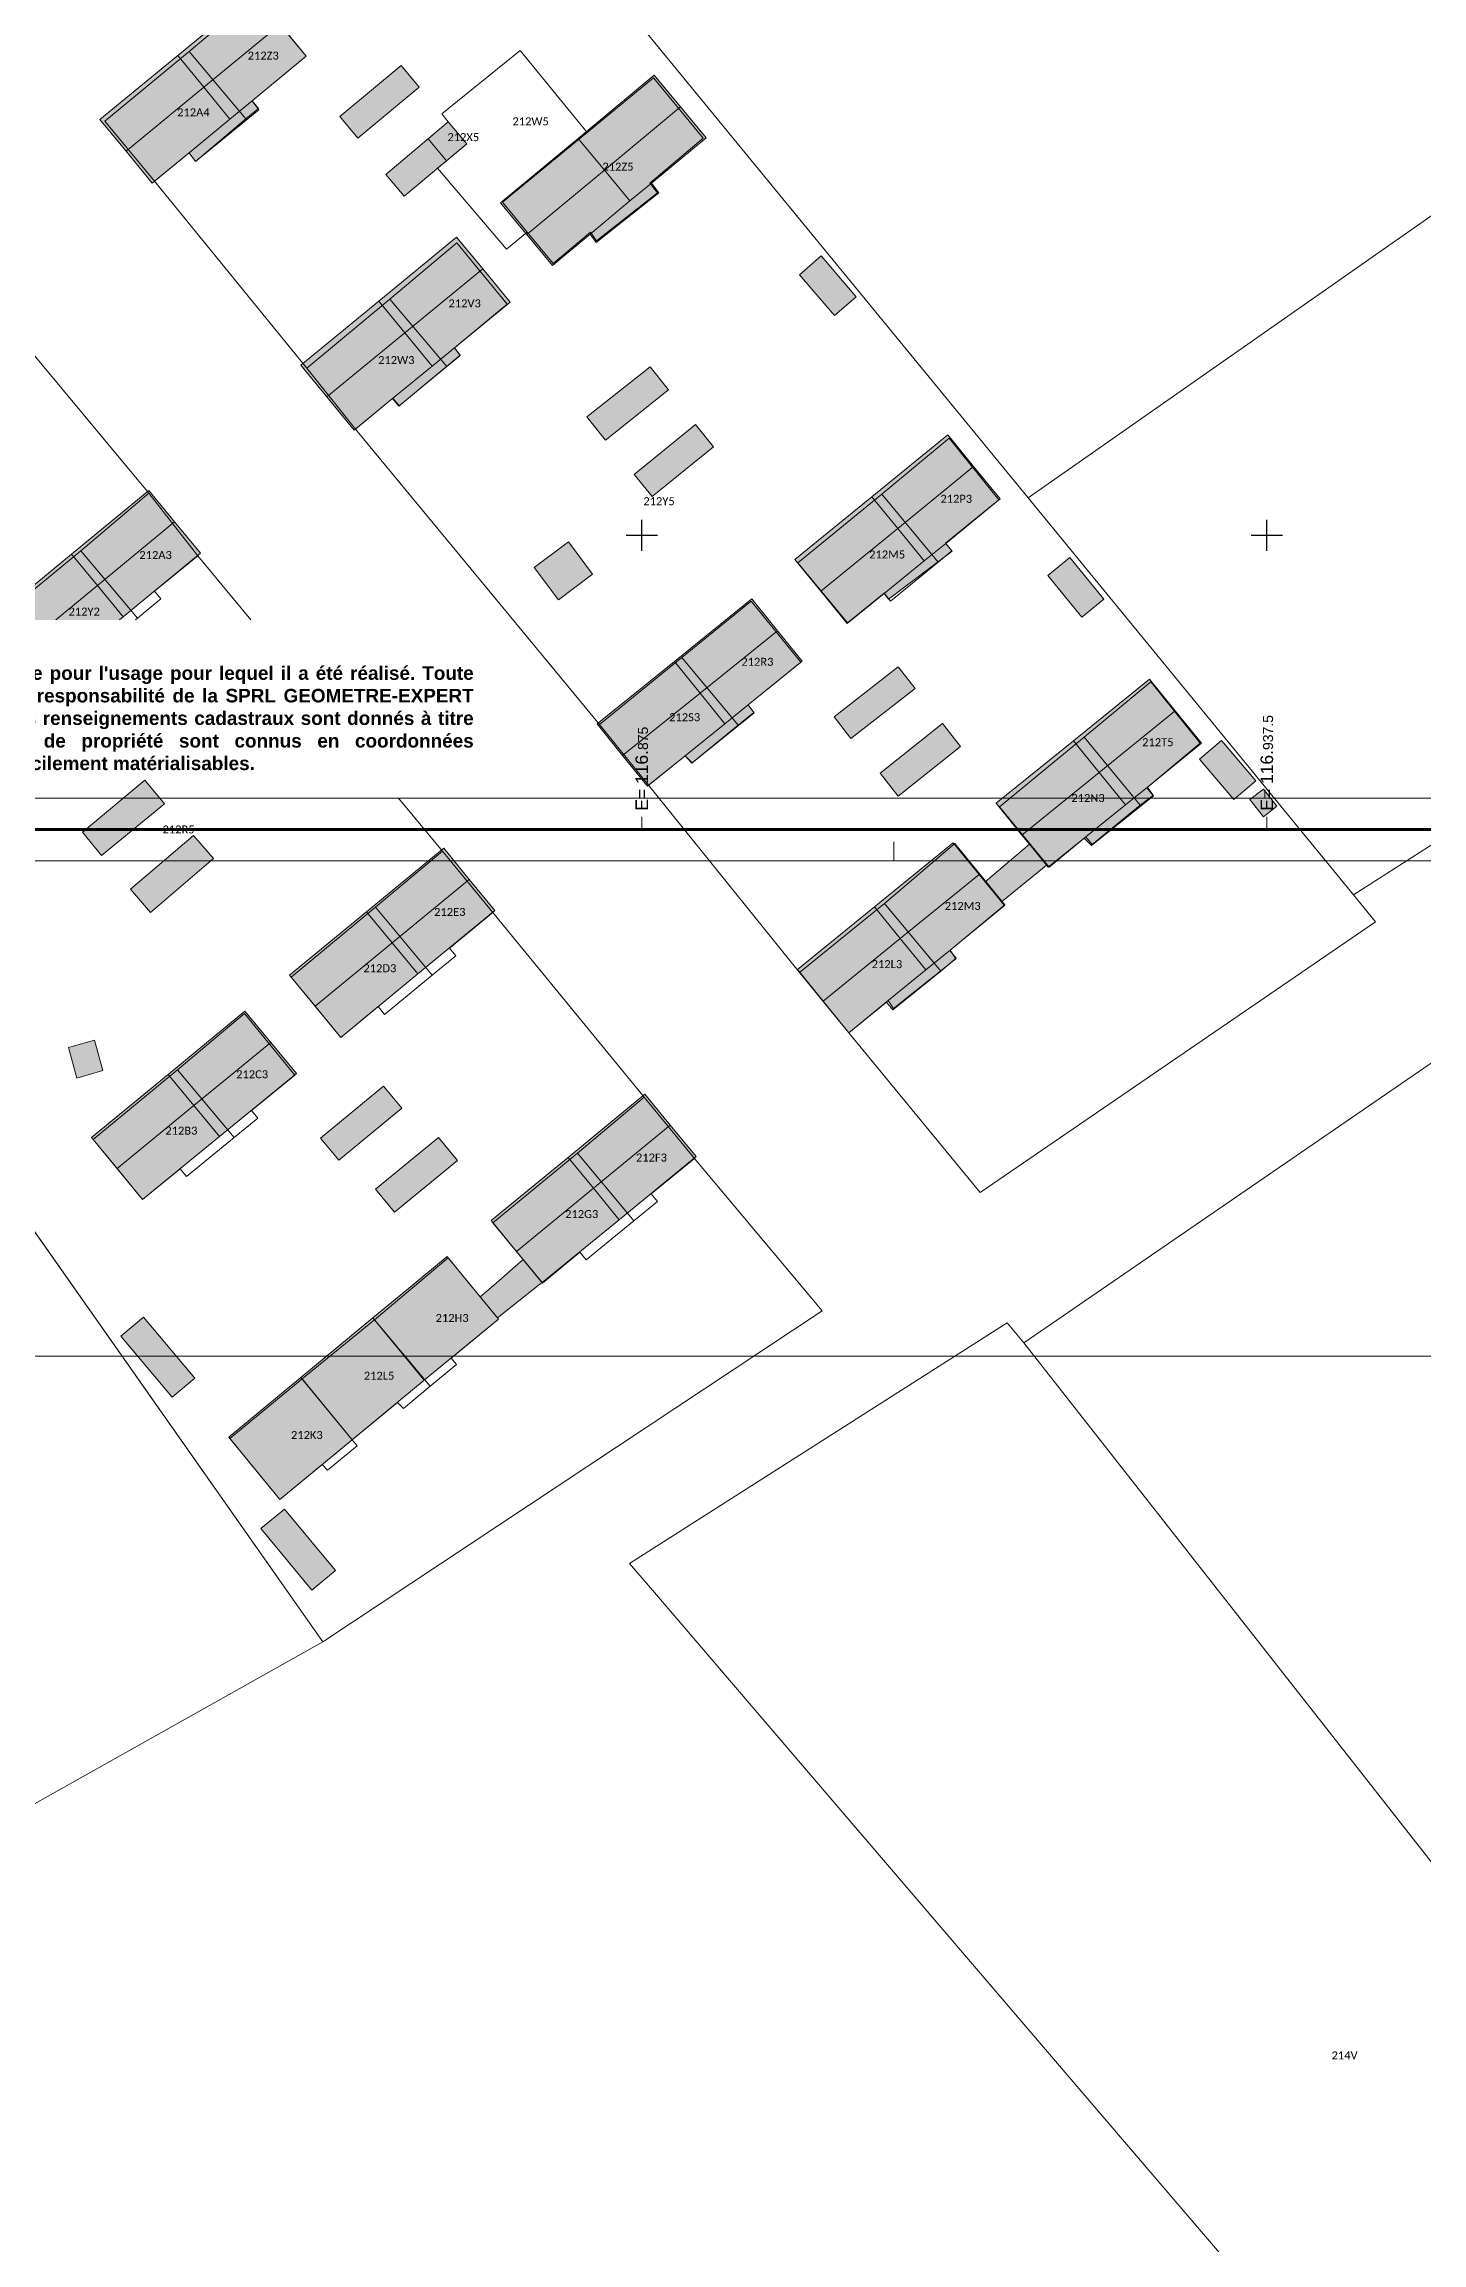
# Model space of a CAD drawing. Header units: metres. Extents: x 113120 to 240396, y 120329 to 242116.
# Drawn here: x 116815.2 to 116953, y 120579.2 to 120799.1 of the extents above; entities that cross this region are included whole.
import ezdxf

# ---------------------------------------------------------------- set-up
doc = ezdxf.new("R2010")
doc.units = ezdxf.units.M
doc.header["$LTSCALE"] = 3
doc.layers.get('0').update_dxf_attribs({"lineweight": 0})
for name, color, linetype, lineweight in [('Bpn_CaPa', 78, 'Continuous', 0), ('Bpn_ReBu', 4, 'Continuous', 0), ('Bpt_CaNu', 7, 'Continuous', 0), ('Carroyage(1)', 7, 'Continuous', 0), ('Hachure bâtiment', 11, 'Continuous', 0), ('Légende', 255, 'Continuous', 0)]:
    doc.layers.add(name, color=color, linetype=linetype, lineweight=lineweight)
doc.layers.add('Carroyage(1)_Croix', color=7, linetype='Continuous')
doc.layers.add('Carroyage(1)_Textes', color=7, linetype='Continuous')
doc.styles.add('Legend', font='')
doc.styles.get("Standard").update_dxf_attribs({"font": 'arial.ttf'})
doc.styles.get('Legend').set_extended_font_data('Calibri')

msp = doc.modelspace()

# ---------------------------------------------------------------- hatches: boundary and pattern name
at = {"layer": 'Hachure bâtiment'}
h = msp.add_hatch(color=256, dxfattribs=at)
h.dxf.hatch_style = 1
h.paths.add_polyline_path([(116838.84, 120801.07), (116831.22, 120794.8), (116828.61, 120797.98), (116836.23, 120804.25)])
h = msp.add_hatch(color=256, dxfattribs=at)
h.dxf.hatch_style = 1
h.paths.add_polyline_path([(116841.45, 120797.9), (116836.05, 120793.45), (116833.83, 120791.61), (116831.22, 120794.8), (116838.84, 120801.07)])
h = msp.add_hatch(color=256, dxfattribs=at)
h.dxf.hatch_style = 1
h.paths.add_polyline_path([(116831.22, 120794.8), (116823.44, 120788.39), (116820.83, 120791.57), (116828.61, 120797.98)])
h = msp.add_hatch(color=256, dxfattribs=at)
h.dxf.hatch_style = 1
h.paths.add_polyline_path([(116852.75, 120794.8), (116846.6, 120789.72), (116844.8, 120791.88), (116850.95, 120796.98)])
h = msp.add_hatch(color=256, dxfattribs=at)
h.dxf.hatch_style = 1
h.paths.add_polyline_path([(116833.83, 120791.61), (116829.74, 120788.24), (116826.05, 120785.2), (116823.44, 120788.39), (116831.22, 120794.8)])
h = msp.add_hatch(color=256, dxfattribs=at)
h.dxf.hatch_style = 1
h.paths.add_polyline_path([(116878.86, 120792.84), (116871.26, 120786.52), (116868.63, 120789.68), (116876.23, 120796)])
h = msp.add_hatch(color=256, dxfattribs=at)
h.dxf.hatch_style = 1
h.paths.add_polyline_path([(116836.72, 120792.55), (116830.4, 120787.37), (116829.74, 120788.24), (116833.83, 120791.61), (116836.05, 120793.45)])
h = msp.add_hatch(color=256, dxfattribs=at)
h.dxf.hatch_style = 1
h.paths.add_polyline_path([(116881.43, 120789.75), (116875.98, 120785.22), (116873.82, 120783.43), (116871.26, 120786.52), (116878.86, 120792.84)])
h = msp.add_hatch(color=256, dxfattribs=at)
h.dxf.hatch_style = 1
h.paths.add_polyline_path([(116857.52, 120789.15), (116851.23, 120783.9), (116849.4, 120786.08), (116855.65, 120791.35)])
h = msp.add_hatch(color=256, dxfattribs=at)
h.dxf.hatch_style = 1
h.paths.add_polyline_path([(116871.26, 120786.52), (116863.51, 120780.07), (116862.75, 120780.99), (116860.88, 120783.23), (116868.63, 120789.68)])
h = msp.add_hatch(color=256, dxfattribs=at)
h.dxf.hatch_style = 1
h.paths.add_polyline_path([(116873.82, 120783.43), (116869.83, 120780.11), (116866.07, 120776.98), (116863.51, 120780.07), (116871.26, 120786.52)])
h = msp.add_hatch(color=256, dxfattribs=at)
h.dxf.hatch_style = 1
h.paths.add_polyline_path([(116876.72, 120784.23), (116870.45, 120779.28), (116869.83, 120780.11), (116873.82, 120783.43), (116875.98, 120785.22)])
h = msp.add_hatch(color=256, dxfattribs=at)
h.dxf.hatch_style = 1
h.paths.add_polyline_path([(116859.1, 120776.63), (116851.31, 120770.23), (116848.7, 120773.4), (116856.48, 120779.8)])
h = msp.add_hatch(color=256, dxfattribs=at)
h.dxf.hatch_style = 1
h.paths.add_polyline_path([(116861.83, 120773.32), (116856.27, 120768.75), (116854.04, 120766.92), (116851.31, 120770.23), (116859.1, 120776.63)])
h = msp.add_hatch(color=256, dxfattribs=at)
h.dxf.hatch_style = 1
h.paths.add_polyline_path([(116896.45, 120773.85), (116894.28, 120771.98), (116890.77, 120776.05), (116892.95, 120777.95)])
h = msp.add_hatch(color=256, dxfattribs=at)
h.dxf.hatch_style = 1
h.paths.add_polyline_path([(116851.31, 120770.23), (116843.53, 120763.83), (116840.92, 120767), (116848.7, 120773.4)])
h = msp.add_hatch(color=256, dxfattribs=at)
h.dxf.hatch_style = 1
h.paths.add_polyline_path([(116854.04, 120766.92), (116850.08, 120763.67), (116846.25, 120760.52), (116843.53, 120763.83), (116851.31, 120770.23)])
h = msp.add_hatch(color=256, dxfattribs=at)
h.dxf.hatch_style = 1
h.paths.add_polyline_path([(116856.83, 120768), (116850.72, 120762.92), (116850.08, 120763.67), (116854.04, 120766.92), (116856.27, 120768.75)])
h = msp.add_hatch(color=256, dxfattribs=at)
h.dxf.hatch_style = 1
h.paths.add_polyline_path([(116877.68, 120764.53), (116871.37, 120759.52), (116869.52, 120761.85), (116875.83, 120766.85)])
h = msp.add_hatch(color=256, dxfattribs=at)
h.dxf.hatch_style = 1
h.paths.add_polyline_path([(116882.17, 120758.85), (116876.03, 120753.87), (116874.23, 120756.08), (116880.37, 120761.08)])
h = msp.add_hatch(color=256, dxfattribs=at)
h.dxf.hatch_style = 1
h.paths.add_polyline_path([(116908.18, 120756.88), (116900.6, 120750.69), (116898.02, 120753.85), (116905.6, 120760.03)])
h = msp.add_hatch(color=256, dxfattribs=at)
h.dxf.hatch_style = 1
h.paths.add_polyline_path([(116910.83, 120753.63), (116905.39, 120749.19), (116903.25, 120747.45), (116900.6, 120750.69), (116908.18, 120756.88)])
h = msp.add_hatch(color=256, dxfattribs=at)
h.dxf.hatch_style = 1
h.paths.add_polyline_path([(116828.3, 120751.34), (116820.57, 120744.97), (116818, 120748.1), (116825.73, 120754.47)])
h = msp.add_hatch(color=256, dxfattribs=at)
h.dxf.hatch_style = 1
h.paths.add_polyline_path([(116900.6, 120750.69), (116892.9, 120744.41), (116890.32, 120747.57), (116898.02, 120753.85)])
h = msp.add_hatch(color=256, dxfattribs=at)
h.dxf.hatch_style = 1
h.paths.add_polyline_path([(116830.88, 120748.2), (116823.15, 120741.84), (116820.57, 120744.97), (116828.3, 120751.34)])
h = msp.add_hatch(color=256, dxfattribs=at)
h.dxf.hatch_style = 1
h.paths.add_polyline_path([(116903.25, 120747.45), (116899.24, 120744.18), (116895.55, 120741.17), (116892.9, 120744.41), (116900.6, 120750.69)])
h = msp.add_hatch(color=256, dxfattribs=at)
h.dxf.hatch_style = 1
h.paths.add_polyline_path([(116810.42, 120741.54), (116816.41, 120741.54), (116820.57, 120744.97), (116818, 120748.1), (116810.27, 120741.73)])
h = msp.add_hatch(color=256, dxfattribs=at)
h.dxf.hatch_style = 1
h.paths.add_polyline_path([(116866.68, 120743.56), (116864.26, 120746.77), (116867.66, 120749.33), (116870.07, 120746.12)])
h = msp.add_hatch(color=256, dxfattribs=at)
h.dxf.hatch_style = 1
h.paths.add_polyline_path([(116906.05, 120748.4), (116899.68, 120743.6), (116899.24, 120744.18), (116903.25, 120747.45), (116905.39, 120749.19)])
h = msp.add_hatch(color=256, dxfattribs=at)
h.dxf.hatch_style = 1
h.paths.add_polyline_path([(116921.2, 120743.6), (116919, 120741.8), (116915.6, 120745.97), (116917.8, 120747.77)])
h = msp.add_hatch(color=256, dxfattribs=at)
h.dxf.hatch_style = 1
h.paths.add_polyline_path([(116816.41, 120741.54), (116822.79, 120741.54), (116823.15, 120741.84), (116820.57, 120744.97)])
h = msp.add_hatch(color=256, dxfattribs=at)
h.dxf.hatch_style = 1
h.paths.add_polyline_path([(116888.56, 120740.46), (116880.83, 120734.22), (116878.27, 120737.39), (116886, 120743.63)])
h = msp.add_hatch(color=256, dxfattribs=at)
h.dxf.hatch_style = 1
h.paths.add_polyline_path([(116891.03, 120737.4), (116885.65, 120733.05), (116883.3, 120731.16), (116880.83, 120734.22), (116888.56, 120740.46)])
h = msp.add_hatch(color=256, dxfattribs=at)
h.dxf.hatch_style = 1
h.paths.add_polyline_path([(116880.83, 120734.22), (116873.09, 120727.98), (116870.53, 120731.15), (116878.27, 120737.39)])
h = msp.add_hatch(color=256, dxfattribs=at)
h.dxf.hatch_style = 1
h.paths.add_polyline_path([(116902.32, 120734.68), (116895.92, 120729.68), (116894.25, 120731.83), (116900.65, 120736.83)])
h = msp.add_hatch(color=256, dxfattribs=at)
h.dxf.hatch_style = 1
h.paths.add_polyline_path([(116928.34, 120732.45), (116920.74, 120726.29), (116918.17, 120729.45), (116925.78, 120735.62)])
h = msp.add_hatch(color=256, dxfattribs=at)
h.dxf.hatch_style = 1
h.paths.add_polyline_path([(116883.3, 120731.16), (116879.34, 120727.96), (116875.57, 120724.92), (116873.09, 120727.98), (116880.83, 120734.22)])
h = msp.add_hatch(color=256, dxfattribs=at)
h.dxf.hatch_style = 1
h.paths.add_polyline_path([(116886.25, 120732.23), (116880, 120727.2), (116879.34, 120727.96), (116883.3, 120731.16), (116885.65, 120733.05)])
h = msp.add_hatch(color=256, dxfattribs=at)
h.dxf.hatch_style = 1
h.paths.add_polyline_path([(116930.97, 120729.2), (116925.55, 120724.82), (116923.36, 120723.05), (116920.74, 120726.29), (116928.34, 120732.45)])
h = msp.add_hatch(color=256, dxfattribs=at)
h.dxf.hatch_style = 1
h.paths.add_polyline_path([(116906.88, 120728.88), (116900.63, 120723.92), (116898.83, 120726.2), (116905.08, 120731.17)])
h = msp.add_hatch(color=256, dxfattribs=at)
h.dxf.hatch_style = 1
h.paths.add_polyline_path([(116920.74, 120726.29), (116913.01, 120720.03), (116910.45, 120723.2), (116918.17, 120729.45)])
h = msp.add_hatch(color=256, dxfattribs=at)
h.dxf.hatch_style = 1
h.paths.add_polyline_path([(116936.4, 120725.45), (116934.2, 120723.57), (116930.75, 120727.6), (116932.95, 120729.48)])
h = msp.add_hatch(color=256, dxfattribs=at)
h.dxf.hatch_style = 1
h.paths.add_polyline_path([(116923.36, 120723.05), (116919.24, 120719.71), (116915.63, 120716.8), (116915.46, 120717.01), (116913.77, 120719.1), (116913.01, 120720.03), (116920.74, 120726.29)])
h = msp.add_hatch(color=256, dxfattribs=at)
h.dxf.hatch_style = 1
h.paths.add_polyline_path([(116827.27, 120723.15), (116821, 120717.98), (116819.07, 120720.33), (116825.33, 120725.5)])
h = msp.add_hatch(color=256, dxfattribs=at)
h.dxf.hatch_style = 1
h.paths.add_polyline_path([(116926.15, 120723.95), (116919.97, 120718.97), (116919.24, 120719.71), (116923.36, 120723.05), (116925.55, 120724.82)])
h = msp.add_hatch(color=256, dxfattribs=at)
h.dxf.hatch_style = 1
h.paths.add_polyline_path([(116938.48, 120722.92), (116937.15, 120721.85), (116935.8, 120723.57), (116937.15, 120724.63)])
h = msp.add_hatch(color=256, dxfattribs=at)
h.dxf.hatch_style = 1
h.paths.add_polyline_path([(116832.17, 120717.67), (116825.88, 120712.28), (116823.88, 120714.6), (116830.17, 120719.98)])
h = msp.add_hatch(color=256, dxfattribs=at)
h.dxf.hatch_style = 1
h.paths.add_polyline_path([(116908.73, 120716.09), (116900.85, 120709.68), (116898.27, 120712.84), (116906.15, 120719.25)])
h = msp.add_hatch(color=256, dxfattribs=at)
h.dxf.hatch_style = 1
h.paths.add_polyline_path([(116857.76, 120715.59), (116850.05, 120709.25), (116847.49, 120712.36), (116855.2, 120718.7)])
h = msp.add_hatch(color=256, dxfattribs=at)
h.dxf.hatch_style = 1
h.paths.add_polyline_path([(116915.46, 120717.01), (116915.06, 120716.69), (116910.98, 120713.34), (116909.33, 120715.35), (116913.77, 120719.1)])
h = msp.add_hatch(color=256, dxfattribs=at)
h.dxf.hatch_style = 1
h.paths.add_polyline_path([(116860.32, 120712.48), (116852.61, 120706.14), (116850.05, 120709.25), (116857.76, 120715.59)])
h = msp.add_hatch(color=256, dxfattribs=at)
h.dxf.hatch_style = 1
h.paths.add_polyline_path([(116909.33, 120715.35), (116910.98, 120713.34), (116911.28, 120712.97), (116905.82, 120708.5), (116903.41, 120706.54), (116900.85, 120709.68), (116908.73, 120716.09)])
h = msp.add_hatch(color=256, dxfattribs=at)
h.dxf.hatch_style = 1
h.paths.add_polyline_path([(116900.85, 120709.68), (116893.14, 120703.41), (116890.57, 120706.57), (116898.27, 120712.84)])
h = msp.add_hatch(color=256, dxfattribs=at)
h.dxf.hatch_style = 1
h.paths.add_polyline_path([(116850.05, 120709.25), (116842.34, 120702.91), (116839.78, 120706.02), (116847.49, 120712.36)])
h = msp.add_hatch(color=256, dxfattribs=at)
h.dxf.hatch_style = 1
h.paths.add_polyline_path([(116852.61, 120706.14), (116844.9, 120699.8), (116842.34, 120702.91), (116850.05, 120709.25)])
h = msp.add_hatch(color=256, dxfattribs=at)
h.dxf.hatch_style = 1
h.paths.add_polyline_path([(116903.41, 120706.54), (116899.65, 120703.47), (116895.72, 120700.25), (116893.14, 120703.41), (116900.85, 120709.68)])
h = msp.add_hatch(color=256, dxfattribs=at)
h.dxf.hatch_style = 1
h.paths.add_polyline_path([(116906.4, 120707.65), (116900.17, 120702.68), (116899.65, 120703.47), (116903.41, 120706.54), (116905.82, 120708.5)])
h = msp.add_hatch(color=256, dxfattribs=at)
h.dxf.hatch_style = 1
h.paths.add_polyline_path([(116837.9, 120699.29), (116830.22, 120692.98), (116827.65, 120696.1), (116835.33, 120702.4)])
h = msp.add_hatch(color=256, dxfattribs=at)
h.dxf.hatch_style = 1
h.paths.add_polyline_path([(116821.13, 120696.47), (116818.53, 120695.72), (116817.67, 120698.8), (116820.27, 120699.53)])
h = msp.add_hatch(color=256, dxfattribs=at)
h.dxf.hatch_style = 1
h.paths.add_polyline_path([(116840.47, 120696.17), (116832.78, 120689.87), (116830.22, 120692.98), (116837.9, 120699.29)])
h = msp.add_hatch(color=256, dxfattribs=at)
h.dxf.hatch_style = 1
h.paths.add_polyline_path([(116830.22, 120692.98), (116822.54, 120686.68), (116819.97, 120689.79), (116827.65, 120696.1)])
h = msp.add_hatch(color=256, dxfattribs=at)
h.dxf.hatch_style = 1
h.paths.add_polyline_path([(116832.78, 120689.87), (116825.1, 120683.57), (116822.54, 120686.68), (116830.22, 120692.98)])
h = msp.add_hatch(color=256, dxfattribs=at)
h.dxf.hatch_style = 1
h.paths.add_polyline_path([(116851, 120692.73), (116844.72, 120687.52), (116842.88, 120689.73), (116849.17, 120694.93)])
h = msp.add_hatch(color=256, dxfattribs=at)
h.dxf.hatch_style = 1
h.paths.add_polyline_path([(116877.85, 120691.03), (116870.16, 120684.71), (116867.63, 120687.8), (116875.32, 120694.12)])
h = msp.add_hatch(color=256, dxfattribs=at)
h.dxf.hatch_style = 1
h.paths.add_polyline_path([(116880.43, 120687.88), (116872.75, 120681.56), (116870.16, 120684.71), (116877.85, 120691.03)])
h = msp.add_hatch(color=256, dxfattribs=at)
h.dxf.hatch_style = 1
h.paths.add_polyline_path([(116856.57, 120687.5), (116850.28, 120682.32), (116848.38, 120684.62), (116854.67, 120689.8)])
h = msp.add_hatch(color=256, dxfattribs=at)
h.dxf.hatch_style = 1
h.paths.add_polyline_path([(116870.16, 120684.71), (116862.47, 120678.39), (116859.93, 120681.48), (116867.63, 120687.8)])
h = msp.add_hatch(color=256, dxfattribs=at)
h.dxf.hatch_style = 1
h.paths.add_polyline_path([(116872.75, 120681.56), (116865.04, 120675.27), (116863.15, 120677.57), (116862.47, 120678.39), (116870.16, 120684.71)])
h = msp.add_hatch(color=256, dxfattribs=at)
h.dxf.hatch_style = 1
h.paths.add_polyline_path([(116857.92, 120675), (116858.86, 120673.86), (116860.59, 120671.75), (116860.68, 120671.63), (116853.26, 120665.51), (116848.12, 120671.75), (116852.05, 120675), (116855.53, 120677.88)])
h = msp.add_hatch(color=256, dxfattribs=at)
h.dxf.hatch_style = 1
h.paths.add_polyline_path([(116865.04, 120675.27), (116864.65, 120675), (116860.59, 120671.75), (116858.86, 120673.86), (116860.17, 120675), (116863.15, 120677.57)])
h = msp.add_hatch(color=256, dxfattribs=at)
h.dxf.hatch_style = 1
h.paths.add_polyline_path([(116830.33, 120665.72), (116828.05, 120663.82), (116822.92, 120669.93), (116825.2, 120671.83)])
h = msp.add_hatch(color=256, dxfattribs=at)
h.dxf.hatch_style = 1
h.paths.add_polyline_path([(116853.26, 120665.51), (116846.05, 120659.56), (116840.91, 120665.79), (116848.12, 120671.75)])
h = msp.add_hatch(color=256, dxfattribs=at)
h.dxf.hatch_style = 1
h.paths.add_polyline_path([(116846.05, 120659.56), (116838.83, 120653.6), (116833.7, 120659.83), (116840.91, 120665.79)])
h = msp.add_hatch(color=256, dxfattribs=at)
h.dxf.hatch_style = 1
h.paths.add_polyline_path([(116844.38, 120646.5), (116842.02, 120644.53), (116836.92, 120650.68), (116839.28, 120652.63)])

# ---------------------------------------------------------------- linework, layer by layer
at = {"flags": 128}
for points in [[(116736.27, 120667.93), (117313.77, 120667.93), (117313.77, 121484.68), (116736.27, 121484.68)], [(116775.21, 120723.71), (117287.71, 120723.71), (117287.71, 121453.71), (116775.21, 121453.71)]]:
    msp.add_lwpolyline(points, close=True, dxfattribs=at)
at = {"layer": 'Bpn_CaPa'}
for points in [[(117036.44, 120839.71), (116913.62, 120753.73), (116857.87, 120821.72), (116853.05, 120827.6), (116852.12, 120828.73), (116848.79, 120832.78), (116849.6, 120835.98), (116850.3, 120838.76), (116851.11, 120841.96), (116852.56, 120847.68), (116852.78, 120848.54), (116854.09, 120853.72), (116854.69, 120856.1), (116855.47, 120859.53), (116856.84, 120865.6), (116859.06, 120876.75), (116859.81, 120880.52), (116860.18, 120884.29), (116860.18, 120884.29), (116860.79, 120890.63), (116860.77, 120896.26), (116909.06, 120911.53), (116861.03, 121063.51)], [(116857.87, 120821.72), (116913.62, 120753.73), (116946.17, 120714.04), (116948.37, 120711.35), (116908.83, 120684.29), (116895.72, 120700.25), (116899.47, 120703.33), (116900.1, 120702.55), (116904.91, 120706.42), (116906.43, 120707.7), (116905.8, 120708.47), (116911.31, 120713.06), (116906.29, 120719.19), (116899.26, 120713.17), (116890.76, 120706.27), (116875.67, 120725), (116875.67, 120725), (116879.34, 120727.96), (116880.03, 120727.24), (116884.63, 120731), (116886.2, 120732.28), (116885.65, 120733.05), (116890.91, 120737.3), (116885.93, 120743.41), (116879, 120737.79), (116870.77, 120731.07), (116846.37, 120760.61), (116850.11, 120763.7), (116850.75, 120762.93), (116855.51, 120766.86), (116856.85, 120767.96), (116856.27, 120768.75), (116861.53, 120773.12), (116856.5, 120779.24), (116849.83, 120773.61), (116841.5, 120766.71), (116826.28, 120785.39), (116829.74, 120788.24), (116830.4, 120787.37), (116835.42, 120791.63), (116836.67, 120792.66), (116836.05, 120793.45), (116841.45, 120797.9), (116836.42, 120804.02)], [(116810.43, 120772.57), (116825.73, 120754.2), (116818.92, 120748.46), (116810.51, 120741.54)], [(116761.14, 120755.97), (116843.13, 120639.37), (116800.49, 120615.44), (116715.39, 120757.95), (116718.92, 120757.75), (116728.1, 120758.12), (116734.66, 120758.67), (116741.34, 120759.22), (116748.2, 120760.22), (116754.56, 120761.02), (116757.33, 120761.32), (116761.14, 120755.97), (116775.21, 120735.96)], [(116810.51, 120741.54), (116818.92, 120748.46), (116824.57, 120741.7), (116824.38, 120741.54)], [(116824.38, 120741.54), (116824.57, 120741.7), (116826.93, 120743.63), (116826.29, 120744.4), (116830.62, 120747.95), (116835.92, 120741.54)], [(116850.69, 120723.71), (116855.08, 120718.4), (116848.38, 120712.81), (116839.94, 120705.82), (116844.9, 120699.8), (116848.65, 120702.88), (116849.28, 120702.1), (116854.06, 120706.02), (116856.41, 120707.95), (116855.78, 120708.72), (116860.1, 120712.27), (116875.25, 120693.83), (116868.57, 120688.21), (116860.11, 120681.26), (116865.07, 120675.23), (116868.82, 120678.31), (116869.45, 120677.54), (116874.22, 120681.45), (116876.58, 120683.38), (116875.94, 120684.15), (116880.27, 120687.7), (116893.03, 120672.47), (116843.13, 120639.37), (116783.83, 120723.71)]]:
    msp.add_lwpolyline(points, dxfattribs=at)
for points in [[(116946.17, 120714.04), (116913.62, 120753.73), (117036.44, 120839.71), (117063.81, 120778.56), (117055.72, 120774.57), (117010.87, 120752.24), (116957.81, 120721.5), (116946.17, 120714.04)], [(116835.42, 120791.63), (116829.75, 120798.38), (116836.42, 120804.02), (116841.45, 120797.9), (116836.05, 120793.45), (116836.67, 120792.66), (116835.42, 120791.63)], [(116835.42, 120791.63), (116830.4, 120787.37), (116829.74, 120788.24), (116826.28, 120785.39), (116821.31, 120791.4), (116829.75, 120798.38), (116835.42, 120791.63)], [(116855.48, 120787.44), (116854.59, 120786.71), (116861.47, 120778.6), (116863.55, 120780.31), (116866.13, 120777.17), (116869.86, 120780.3), (116870.49, 120779.45), (116876.56, 120784.24), (116875.8, 120785.22), (116881.14, 120789.7), (116876.19, 120795.73), (116869.54, 120790.27), (116862.86, 120798.46), (116855, 120792.14), (116855.65, 120791.35), (116853.63, 120789.65), (116855.48, 120787.44)], [(116855.48, 120787.44), (116857.52, 120789.15), (116855.65, 120791.35), (116855, 120792.14), (116862.86, 120798.46), (116869.54, 120790.27), (116861.08, 120783.32), (116863.55, 120780.31), (116861.47, 120778.6), (116854.59, 120786.71), (116855.48, 120787.44)], [(116863.55, 120780.31), (116861.08, 120783.32), (116869.54, 120790.27), (116876.19, 120795.73), (116881.14, 120789.7), (116875.8, 120785.22), (116876.56, 120784.24), (116870.49, 120779.45), (116869.86, 120780.3), (116866.13, 120777.17), (116863.55, 120780.31)], [(116855.48, 120787.44), (116853.63, 120789.65), (116855.65, 120791.35), (116857.52, 120789.15), (116855.48, 120787.44)], [(116855.51, 120766.86), (116849.83, 120773.61), (116856.5, 120779.24), (116861.53, 120773.12), (116856.27, 120768.75), (116856.85, 120767.96), (116855.51, 120766.86)], [(116846.37, 120760.61), (116841.5, 120766.71), (116849.83, 120773.61), (116855.51, 120766.86), (116850.75, 120762.93), (116850.11, 120763.7), (116846.37, 120760.61)], [(116899.02, 120754.11), (116890.62, 120747.26), (116895.58, 120741.24), (116899.23, 120744.2), (116899.86, 120743.42), (116904.64, 120747.32), (116905.99, 120748.44), (116905.36, 120749.22), (116910.71, 120753.54), (116905.72, 120759.7), (116899.02, 120754.11)], [(116899.02, 120754.11), (116905.72, 120759.7), (116910.71, 120753.54), (116905.36, 120749.22), (116905.99, 120748.44), (116904.64, 120747.32), (116899.02, 120754.11)], [(116825.73, 120754.2), (116830.62, 120747.95), (116826.29, 120744.4), (116826.93, 120743.63), (116824.57, 120741.7), (116818.92, 120748.46), (116825.73, 120754.2)], [(116899.02, 120754.11), (116904.64, 120747.32), (116899.86, 120743.42), (116899.23, 120744.2), (116895.58, 120741.24), (116890.62, 120747.26), (116899.02, 120754.11)], [(116884.63, 120731), (116879, 120737.79), (116885.93, 120743.41), (116890.91, 120737.3), (116885.65, 120733.05), (116886.2, 120732.28), (116884.63, 120731)], [(116870.77, 120731.07), (116879, 120737.79), (116884.63, 120731), (116880.03, 120727.24), (116879.34, 120727.96), (116875.67, 120725), (116870.77, 120731.07)], [(116919.23, 120729.8), (116910.77, 120722.86), (116915.72, 120716.83), (116919.4, 120719.86), (116920.03, 120719.08), (116924.82, 120723), (116926.14, 120723.98), (116925.51, 120724.75), (116930.83, 120729.23), (116925.89, 120735.36), (116919.23, 120729.8)], [(116919.23, 120729.8), (116925.89, 120735.36), (116930.83, 120729.23), (116925.51, 120724.75), (116926.14, 120723.98), (116924.82, 120723), (116919.23, 120729.8)], [(116919.23, 120729.8), (116924.82, 120723), (116920.03, 120719.08), (116919.4, 120719.86), (116915.72, 120716.83), (116910.77, 120722.86), (116919.23, 120729.8)], [(116899.26, 120713.17), (116906.29, 120719.19), (116911.31, 120713.06), (116905.8, 120708.47), (116906.43, 120707.7), (116904.91, 120706.42), (116899.26, 120713.17)], [(116848.38, 120712.81), (116855.08, 120718.4), (116860.1, 120712.27), (116855.78, 120708.72), (116856.41, 120707.95), (116854.06, 120706.02), (116848.38, 120712.81)], [(116848.38, 120712.81), (116854.06, 120706.02), (116849.28, 120702.1), (116848.65, 120702.88), (116844.9, 120699.8), (116839.94, 120705.82), (116848.38, 120712.81)], [(116895.72, 120700.25), (116890.76, 120706.27), (116899.26, 120713.17), (116904.91, 120706.42), (116900.1, 120702.55), (116899.47, 120703.33), (116895.72, 120700.25)], [(116834.26, 120689.78), (116836.61, 120691.71), (116835.98, 120692.49), (116840.3, 120696.03), (116835.28, 120702.17), (116828.6, 120696.55), (116820.14, 120689.59), (116825.1, 120683.57), (116828.85, 120686.64), (116829.48, 120685.87), (116834.26, 120689.78)], [(116834.26, 120689.78), (116828.6, 120696.55), (116835.28, 120702.17), (116840.3, 120696.03), (116835.98, 120692.49), (116836.61, 120691.71), (116834.26, 120689.78)], [(117084.72, 120523.67), (117048.55, 120496.08), (117014.16, 120540.65), (116913.19, 120669.25), (116957.65, 120699.77), (117084.72, 120523.67)], [(116834.26, 120689.78), (116829.48, 120685.87), (116828.85, 120686.64), (116825.1, 120683.57), (116820.14, 120689.59), (116828.6, 120696.55), (116834.26, 120689.78)], [(116880.27, 120687.7), (116875.94, 120684.15), (116876.58, 120683.38), (116874.22, 120681.45), (116868.57, 120688.21), (116875.25, 120693.83), (116880.27, 120687.7)], [(116874.22, 120681.45), (116869.45, 120677.54), (116868.82, 120678.31), (116865.07, 120675.23), (116860.11, 120681.26), (116868.57, 120688.21), (116874.22, 120681.45)], [(116841.04, 120665.66), (116833.82, 120659.69), (116838.83, 120653.6), (116843.05, 120657.08), (116843.57, 120656.52), (116846.55, 120658.94), (116846.05, 120659.55), (116850.59, 120663.3), (116851.18, 120662.7), (116853.83, 120664.92), (116856.47, 120667.1), (116855.95, 120667.73), (116860.68, 120671.63), (116855.65, 120677.74), (116848.28, 120671.57), (116841.04, 120665.66)], [(116848.28, 120671.57), (116855.65, 120677.74), (116860.68, 120671.63), (116855.95, 120667.73), (116856.47, 120667.1), (116853.83, 120664.92), (116848.28, 120671.57)], [(116841.04, 120665.66), (116848.28, 120671.57), (116853.83, 120664.92), (116851.18, 120662.7), (116850.59, 120663.3), (116846.05, 120659.55), (116841.04, 120665.66)], [(116913.19, 120669.25), (117014.16, 120540.65), (116982.13, 120520.58), (116875.86, 120644.75), (116873.77, 120647.18), (116911.54, 120671.25), (116913.19, 120669.25)], [(116841.04, 120665.66), (116846.05, 120659.55), (116846.55, 120658.94), (116843.57, 120656.52), (116843.05, 120657.08), (116838.83, 120653.6), (116833.82, 120659.69), (116841.04, 120665.66)]]:
    msp.add_lwpolyline(points, close=True, dxfattribs=at)
at = {"layer": 'Bpn_ReBu'}
for points in [[(116838.84, 120801.07), (116831.22, 120794.8), (116828.61, 120797.98), (116836.23, 120804.25), (116838.84, 120801.07)], [(116841.45, 120797.9), (116836.05, 120793.45), (116833.83, 120791.61), (116831.22, 120794.8), (116838.84, 120801.07), (116841.45, 120797.9)], [(116831.22, 120794.8), (116823.44, 120788.39), (116820.83, 120791.57), (116828.61, 120797.98), (116831.22, 120794.8)], [(116852.75, 120794.8), (116846.6, 120789.72), (116844.8, 120791.88), (116850.95, 120796.98), (116852.75, 120794.8)], [(116833.83, 120791.61), (116829.74, 120788.24), (116826.05, 120785.2), (116823.44, 120788.39), (116831.22, 120794.8), (116833.83, 120791.61)], [(116878.86, 120792.84), (116871.26, 120786.52), (116868.63, 120789.68), (116876.23, 120796), (116878.86, 120792.84)], [(116836.72, 120792.55), (116830.4, 120787.37), (116829.74, 120788.24), (116833.83, 120791.61), (116836.05, 120793.45), (116836.72, 120792.55)], [(116881.43, 120789.75), (116875.98, 120785.22), (116873.82, 120783.43), (116871.26, 120786.52), (116878.86, 120792.84), (116881.43, 120789.75)], [(116857.52, 120789.15), (116851.23, 120783.9), (116849.4, 120786.08), (116855.65, 120791.35), (116857.52, 120789.15)], [(116871.26, 120786.52), (116863.51, 120780.07), (116862.75, 120780.99), (116860.88, 120783.23), (116868.63, 120789.68), (116871.26, 120786.52)], [(116873.82, 120783.43), (116869.83, 120780.11), (116866.07, 120776.98), (116863.51, 120780.07), (116871.26, 120786.52), (116873.82, 120783.43)], [(116876.72, 120784.23), (116870.45, 120779.28), (116869.83, 120780.11), (116873.82, 120783.43), (116875.98, 120785.22), (116876.72, 120784.23)], [(116859.1, 120776.63), (116851.31, 120770.23), (116848.7, 120773.4), (116856.48, 120779.8), (116859.1, 120776.63)], [(116861.83, 120773.32), (116856.27, 120768.75), (116854.04, 120766.92), (116851.31, 120770.23), (116859.1, 120776.63), (116861.83, 120773.32)], [(116896.45, 120773.85), (116894.28, 120771.98), (116890.77, 120776.05), (116892.95, 120777.95), (116896.45, 120773.85)], [(116851.31, 120770.23), (116843.53, 120763.83), (116840.92, 120767), (116848.7, 120773.4), (116851.31, 120770.23)], [(116854.04, 120766.92), (116850.08, 120763.67), (116846.25, 120760.52), (116843.53, 120763.83), (116851.31, 120770.23), (116854.04, 120766.92)], [(116856.83, 120768), (116850.72, 120762.92), (116850.08, 120763.67), (116854.04, 120766.92), (116856.27, 120768.75), (116856.83, 120768)], [(116877.68, 120764.53), (116871.37, 120759.52), (116869.52, 120761.85), (116875.83, 120766.85), (116877.68, 120764.53)], [(116882.17, 120758.85), (116876.03, 120753.87), (116874.23, 120756.08), (116880.37, 120761.08), (116882.17, 120758.85)], [(116908.18, 120756.88), (116900.6, 120750.69), (116898.02, 120753.85), (116905.6, 120760.03), (116908.18, 120756.88)], [(116910.83, 120753.63), (116905.39, 120749.19), (116903.25, 120747.45), (116900.6, 120750.69), (116908.18, 120756.88), (116910.83, 120753.63)], [(116828.3, 120751.34), (116820.57, 120744.97), (116818, 120748.1), (116825.73, 120754.47), (116828.3, 120751.34)], [(116900.6, 120750.69), (116892.9, 120744.41), (116890.32, 120747.57), (116898.02, 120753.85), (116900.6, 120750.69)], [(116830.88, 120748.2), (116823.15, 120741.84), (116820.57, 120744.97), (116828.3, 120751.34), (116830.88, 120748.2)], [(116903.25, 120747.45), (116899.24, 120744.18), (116895.55, 120741.17), (116892.9, 120744.41), (116900.6, 120750.69), (116903.25, 120747.45)], [(116866.68, 120743.56), (116864.26, 120746.77), (116867.66, 120749.33), (116870.07, 120746.12), (116866.68, 120743.56)], [(116906.05, 120748.4), (116899.68, 120743.6), (116899.24, 120744.18), (116903.25, 120747.45), (116905.39, 120749.19), (116906.05, 120748.4)], [(116921.2, 120743.6), (116919, 120741.8), (116915.6, 120745.97), (116917.8, 120747.77), (116921.2, 120743.6)], [(116888.56, 120740.46), (116880.83, 120734.22), (116878.27, 120737.39), (116886, 120743.63), (116888.56, 120740.46)], [(116891.03, 120737.4), (116885.65, 120733.05), (116883.3, 120731.16), (116880.83, 120734.22), (116888.56, 120740.46), (116891.03, 120737.4)], [(116880.83, 120734.22), (116873.09, 120727.98), (116870.53, 120731.15), (116878.27, 120737.39), (116880.83, 120734.22)], [(116902.32, 120734.68), (116895.92, 120729.68), (116894.25, 120731.83), (116900.65, 120736.83), (116902.32, 120734.68)], [(116928.34, 120732.45), (116920.74, 120726.29), (116918.17, 120729.45), (116925.78, 120735.62), (116928.34, 120732.45)], [(116883.3, 120731.16), (116879.34, 120727.96), (116875.57, 120724.92), (116873.09, 120727.98), (116880.83, 120734.22), (116883.3, 120731.16)], [(116886.25, 120732.23), (116880, 120727.2), (116879.34, 120727.96), (116883.3, 120731.16), (116885.65, 120733.05), (116886.25, 120732.23)], [(116930.97, 120729.2), (116925.55, 120724.82), (116923.36, 120723.05), (116920.74, 120726.29), (116928.34, 120732.45), (116930.97, 120729.2)], [(116906.88, 120728.88), (116900.63, 120723.92), (116898.83, 120726.2), (116905.08, 120731.17), (116906.88, 120728.88)], [(116920.74, 120726.29), (116913.01, 120720.03), (116910.45, 120723.2), (116918.17, 120729.45), (116920.74, 120726.29)], [(116936.4, 120725.45), (116934.2, 120723.57), (116930.75, 120727.6), (116932.95, 120729.48), (116936.4, 120725.45)], [(116923.36, 120723.05), (116919.24, 120719.71), (116915.63, 120716.8), (116915.46, 120717.01), (116913.77, 120719.1), (116913.01, 120720.03), (116920.74, 120726.29), (116923.36, 120723.05)], [(116827.27, 120723.15), (116821, 120717.98), (116819.07, 120720.33), (116825.33, 120725.5), (116827.27, 120723.15)], [(116926.15, 120723.95), (116919.97, 120718.97), (116919.24, 120719.71), (116923.36, 120723.05), (116925.55, 120724.82), (116926.15, 120723.95)], [(116938.48, 120722.92), (116937.15, 120721.85), (116935.8, 120723.57), (116937.15, 120724.63), (116938.48, 120722.92)], [(116832.17, 120717.67), (116825.88, 120712.28), (116823.88, 120714.6), (116830.17, 120719.98), (116832.17, 120717.67)], [(116908.73, 120716.09), (116900.85, 120709.68), (116898.27, 120712.84), (116906.15, 120719.25), (116908.73, 120716.09)], [(116857.76, 120715.59), (116850.05, 120709.25), (116847.49, 120712.36), (116855.2, 120718.7), (116857.76, 120715.59)], [(116915.46, 120717.01), (116915.06, 120716.69), (116910.98, 120713.34), (116909.33, 120715.35), (116913.77, 120719.1), (116915.46, 120717.01)], [(116860.32, 120712.48), (116852.61, 120706.14), (116850.05, 120709.25), (116857.76, 120715.59), (116860.32, 120712.48)], [(116909.33, 120715.35), (116910.98, 120713.34), (116911.28, 120712.97), (116905.82, 120708.5), (116903.41, 120706.54), (116900.85, 120709.68), (116908.73, 120716.09), (116909.33, 120715.35)], [(116900.85, 120709.68), (116893.14, 120703.41), (116890.57, 120706.57), (116898.27, 120712.84), (116900.85, 120709.68)], [(116850.05, 120709.25), (116842.34, 120702.91), (116839.78, 120706.02), (116847.49, 120712.36), (116850.05, 120709.25)], [(116852.61, 120706.14), (116844.9, 120699.8), (116842.34, 120702.91), (116850.05, 120709.25), (116852.61, 120706.14)], [(116903.41, 120706.54), (116899.65, 120703.47), (116895.72, 120700.25), (116893.14, 120703.41), (116900.85, 120709.68), (116903.41, 120706.54)], [(116906.4, 120707.65), (116900.17, 120702.68), (116899.65, 120703.47), (116903.41, 120706.54), (116905.82, 120708.5), (116906.4, 120707.65)], [(116837.9, 120699.29), (116830.22, 120692.98), (116827.65, 120696.1), (116835.33, 120702.4), (116837.9, 120699.29)], [(116821.13, 120696.47), (116818.53, 120695.72), (116817.67, 120698.8), (116820.27, 120699.53), (116821.13, 120696.47)], [(116840.47, 120696.17), (116832.78, 120689.87), (116830.22, 120692.98), (116837.9, 120699.29), (116840.47, 120696.17)], [(116830.22, 120692.98), (116822.54, 120686.68), (116819.97, 120689.79), (116827.65, 120696.1), (116830.22, 120692.98)], [(116832.78, 120689.87), (116825.1, 120683.57), (116822.54, 120686.68), (116830.22, 120692.98), (116832.78, 120689.87)], [(116851, 120692.73), (116844.72, 120687.52), (116842.88, 120689.73), (116849.17, 120694.93), (116851, 120692.73)], [(116877.85, 120691.03), (116870.16, 120684.71), (116867.63, 120687.8), (116875.32, 120694.12), (116877.85, 120691.03)], [(116880.43, 120687.88), (116872.75, 120681.56), (116870.16, 120684.71), (116877.85, 120691.03), (116880.43, 120687.88)], [(116856.57, 120687.5), (116850.28, 120682.32), (116848.38, 120684.62), (116854.67, 120689.8), (116856.57, 120687.5)], [(116870.16, 120684.71), (116862.47, 120678.39), (116859.93, 120681.48), (116867.63, 120687.8), (116870.16, 120684.71)], [(116872.75, 120681.56), (116865.04, 120675.27), (116863.15, 120677.57), (116862.47, 120678.39), (116870.16, 120684.71), (116872.75, 120681.56)], [(116857.92, 120675), (116858.86, 120673.86), (116860.59, 120671.75), (116860.68, 120671.63), (116853.26, 120665.51), (116848.12, 120671.75), (116852.05, 120675), (116855.53, 120677.88), (116857.92, 120675)], [(116865.04, 120675.27), (116864.65, 120675), (116860.59, 120671.75), (116858.86, 120673.86), (116860.17, 120675), (116863.15, 120677.57), (116865.04, 120675.27)], [(116830.33, 120665.72), (116828.05, 120663.82), (116822.92, 120669.93), (116825.2, 120671.83), (116830.33, 120665.72)], [(116853.26, 120665.51), (116846.05, 120659.56), (116840.91, 120665.79), (116848.12, 120671.75), (116853.26, 120665.51)], [(116846.05, 120659.56), (116838.83, 120653.6), (116833.7, 120659.83), (116840.91, 120665.79), (116846.05, 120659.56)], [(116844.38, 120646.5), (116842.02, 120644.53), (116836.92, 120650.68), (116839.28, 120652.63), (116844.38, 120646.5)]]:
    msp.add_lwpolyline(points, close=True, dxfattribs=at)
for points in [[(116810.42, 120741.54), (116810.27, 120741.73), (116818, 120748.1), (116820.57, 120744.97), (116816.41, 120741.54)], [(116816.41, 120741.54), (116820.57, 120744.97), (116823.15, 120741.84), (116822.79, 120741.54)]]:
    msp.add_lwpolyline(points, dxfattribs=at)
at = {"layer": 'Carroyage(1)'}
for p, q in [((116875, 120720.59), (116875, 120721.84)), ((116937.5, 120720.59), (116937.5, 120721.84)), ((116900.21, 120717.46), (116900.21, 120719.34))]:
    msp.add_line(p, q, dxfattribs=at)
msp.add_lwpolyline([(116768.96, 120717.46), (117293.96, 120717.46), (117293.96, 121459.96), (116768.96, 121459.96)], close=True, dxfattribs=at)
at = {"layer": 'Carroyage(1)', "const_width": 0.312}
msp.add_lwpolyline([(116772.09, 120720.59), (117290.84, 120720.59), (117290.84, 121456.84), (116772.09, 121456.84)], close=True, dxfattribs=at)
at = {"layer": 'Carroyage(1)_Croix'}
for p, q in [((116873.44, 120750), (116876.56, 120750)), ((116875, 120748.44), (116875, 120751.56)), ((116935.94, 120750), (116939.06, 120750)), ((116937.5, 120748.44), (116937.5, 120751.56))]:
    msp.add_line(p, q, dxfattribs=at)

# ---------------------------------------------------------------- texts
at = {"layer": 'Bpt_CaNu', "char_height": 0.8, "attachment_point": 7, "style": 'Legend'}
for s, insert in [('212Z3', (116835.6, 120797.55)), ('212A4', (116828.55, 120791.89)), ('212W5', (116862.07, 120790.98)), ('212X5', (116855.57, 120789.4)), ('212Z5', (116871.07, 120786.45)), ('212V3', (116855.68, 120772.78)), ('212W3', (116848.64, 120767.11)), ('212Y5', (116875.16, 120753)), ('212P3', (116904.86, 120753.24)), ('212A3', (116824.77, 120747.62)), ('212M5', (116897.74, 120747.67)), ('212Y2', (116817.69, 120741.97)), ('212R3', (116884.96, 120736.94)), ('212S3', (116877.74, 120731.4)), ('212T5', (116925.03, 120728.9)), ('212N3', (116917.95, 120723.32)), ('212R5', (116827.09, 120720.18)), ('212E3', (116854.24, 120711.93)), ('212M3', (116905.29, 120712.53)), ('212D3', (116847.17, 120706.3)), ('212L3', (116897.99, 120706.71)), ('212C3', (116834.45, 120695.7)), ('212B3', (116827.37, 120690.06)), ('212F3', (116874.42, 120687.37)), ('212G3', (116867.34, 120681.72)), ('212H3', (116854.39, 120671.33)), ('212L5', (116847.21, 120665.56)), ('212K3', (116839.93, 120659.63)), ('214V', (116943.97, 120597.61))]:
    msp.add_mtext(s, dxfattribs=dict(at, insert=insert))
at = {"layer": 'Carroyage(1)_Textes'}
for s, height, p in [('875', 1, (116875.62, 120728.53)), ('937.5', 1, (116938.12, 120728.53)), ('E= 116.', 1.25, (116875.62, 120722.46)), ('E= 116.', 1.25, (116938.12, 120722.46))]:
    msp.add_text(s, height=height, rotation=90, dxfattribs=at).set_placement(p)
at = {"layer": 'Légende', "color": 7, "ltscale": 0.1, "insert": (116778.12, 120739.77), "char_height": 1.47623, "width": 79.8386, "attachment_point": 1}
msp.add_mtext("\\A1;\\pxqj;{\\fArial|b1|i0|c0|p34;\\H1.1667x;\\L\\C256;Remarques\\l :\\L\\P\\H0.78571x;\\lLe présent document ne peut servir que pour l'usage pour lequel il a été réalisé. Toute autre utilisation ne pourrait engager la responsabilité de la SPRL GEOMETRE-EXPERT JONATHAN ALBERT (GEO 050929). Les renseignements cadastraux sont donnés à titre indicatif. Tous les points de limite de propriété sont connus en coordonnées planimétriques en système 72 et sont facilement matérialisables.}", dxfattribs=at)

doc.saveas('drawing.dxf')
